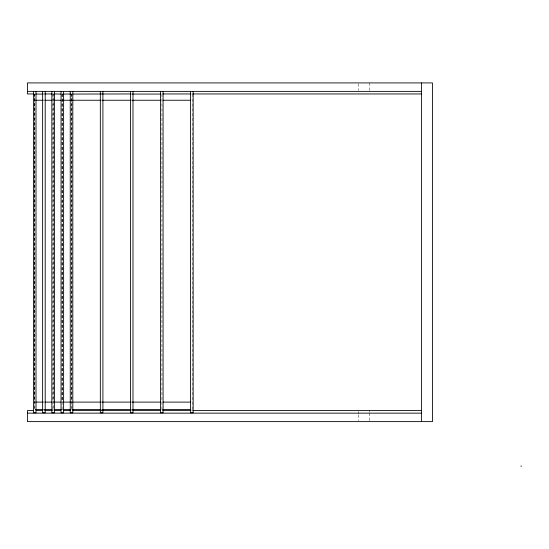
<?xml version="1.0" encoding="UTF-8"?>
<svg xmlns="http://www.w3.org/2000/svg" width="549" height="549" viewBox="0 0 549 549"><rect width="100%" height="100%" fill="white"/><g stroke="black" fill="none" stroke-linecap="round" stroke-linejoin="round"><path stroke-width="0.41" stroke-dasharray="2.75 2.06" d="M61.735 94.057L62.469 94.057M192.191 94.057L192.191 409.465M34.491 100.247L34.855 100.247M52.896 100.247L53.267 100.247M61.735 100.247L62.469 100.247M71.679 100.247L72.029 100.247M34.491 402.101L34.855 402.101M52.896 402.101L53.267 402.101M61.735 402.101L62.469 402.101M71.679 402.101L72.029 402.101M61.735 409.465L62.469 409.465M369.745 82.913L369.745 90.558M369.745 410.57L369.745 412.272M369.745 413.123L369.745 420.767M358.703 83.757L358.703 90.558M358.703 411.421L358.703 413.967M358.703 414.818L358.703 420.767M161.934 94.057L161.934 409.465M71.85 94.057L71.85 402.101M62.284 94.057L62.284 402.101M62.099 94.057L62.099 409.465M61.92 94.057L61.92 402.101M53.081 94.057L53.081 402.101M34.676 94.057L34.676 402.101M34.855 94.057L34.491 94.057L34.491 409.465L34.855 409.465L34.855 94.057M53.267 94.057L52.896 94.057L52.896 409.465L53.267 409.465L53.267 94.057M72.029 94.057L71.679 94.057L71.679 409.465L72.029 409.465L72.029 94.057"/><path stroke-width="0.82" d="M27.45 91.374L421.412 91.374M33.448 93.954L27.45 93.954L27.45 82.913L432.461 82.913L432.461 421.618L27.45 421.618L27.45 410.57L33.448 410.57M35.61 94.057L43.323 94.057M44.579 93.954L52.285 93.954M54.001 93.954L60.891 94.057M63.224 94.057L70.938 94.057M72.832 94.057L131.081 93.954M132.192 94.057L160.342 94.057M162.772 93.954L191.031 93.954M192.747 93.954L421.412 93.954M35.61 100.247L43.323 100.247M44.812 100.247L51.688 100.247M54.022 100.247L60.891 100.247M63.224 100.247L70.938 100.247M72.832 100.247L100.968 100.247M102.107 100.247L131.053 100.247M132.192 100.247L160.342 100.247M163.087 100.247L190.421 100.247M35.61 402.101L43.323 402.101M44.812 402.101L51.688 402.101M54.022 402.101L60.891 402.101M63.224 402.101L70.938 402.101M72.832 402.101L100.968 402.101M102.107 402.101L131.053 402.101M132.192 402.101L160.342 402.101M163.087 402.101L190.421 402.101M35.61 409.465L43.323 409.465M44.448 409.465L52.052 409.465M54.022 409.465L61.255 409.465M63.224 409.465L70.938 409.465M72.489 409.465L100.968 409.465M102.107 409.465L131.053 409.465M132.192 409.465L160.692 409.465M162.737 409.465L190.778 409.465M36.014 410.57L42.863 410.57M44.579 410.57L52.285 410.57M54.001 410.57L60.85 410.57M63.423 410.57L70.272 410.57M72.839 410.57L131.081 410.57M132.789 410.57L160.198 410.57M162.772 410.57L191.031 410.57M192.747 410.57L421.412 410.57M27.45 413.15L421.412 413.15M520.816 466.087L521.55 466.087M421.412 82.913L421.412 421.618M193.159 91.374L193.159 412.779L190.578 412.779L190.578 91.374M163.074 91.374L163.074 412.779L160.493 412.779L160.493 91.374M132.988 91.374L132.988 412.779L130.415 412.779L130.415 91.374M102.903 91.374L102.903 412.779L100.33 412.779L100.33 91.374M72.825 91.374L72.825 412.779L70.245 412.779L70.245 91.374M63.615 91.374L63.615 412.779L61.042 412.779L61.042 91.374M54.413 91.374L54.413 412.779L51.839 412.779L51.839 91.374M45.21 91.374L45.21 412.779L42.63 412.779L42.63 91.374M36.008 91.374L36.008 412.779L33.427 412.779L33.427 91.374"/></g></svg>
